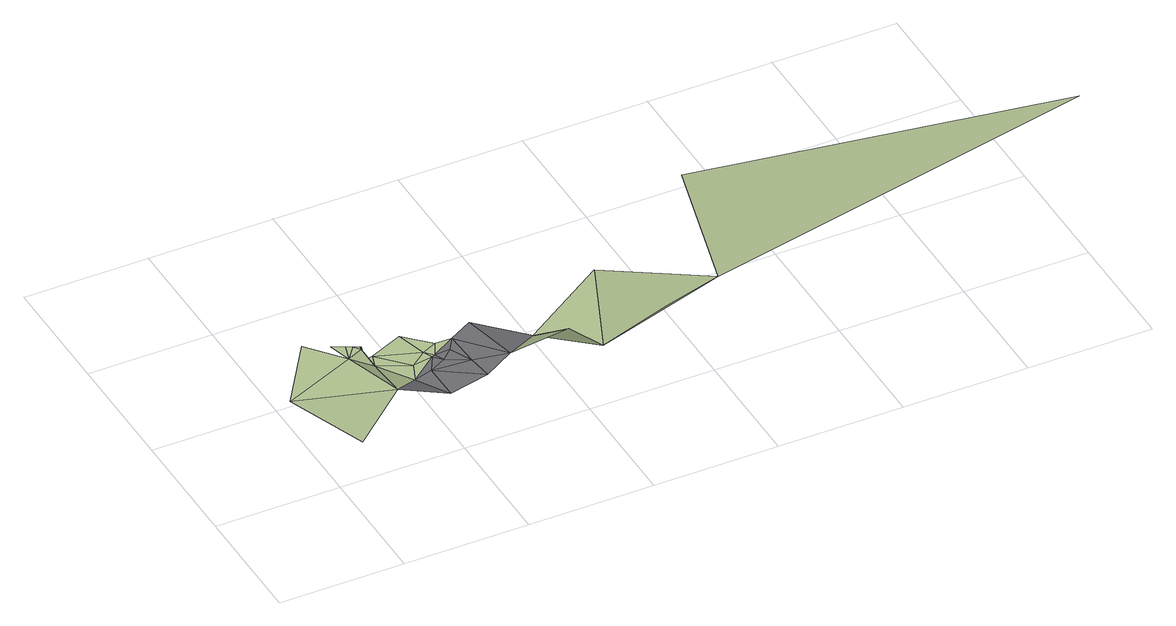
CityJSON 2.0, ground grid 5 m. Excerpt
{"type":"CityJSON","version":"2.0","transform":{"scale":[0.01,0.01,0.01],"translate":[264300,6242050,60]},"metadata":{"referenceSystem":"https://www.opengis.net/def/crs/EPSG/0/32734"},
"CityObjects":{
"terrain1":{"type":"TINRelief","geometry":[{"type":"CompositeSurface","lod":"1","boundaries":[[[0,1,2]],[[3,1,4]],[[0,4,1]],[[4,5,6]],[[4,0,7]],[[4,8,5]],[[9,8,4]],[[4,7,9]],[[10,8,9]],[[10,9,11]],[[12,7,0]],[[13,11,9]],[[9,7,13]],[[14,13,7]],[[7,15,14]],[[7,12,15]],[[15,16,14]],[[15,12,17]],[[14,16,18]],[[15,17,16]],[[17,19,16]],[[18,16,20]],[[16,19,20]],[[21,20,19]],[[22,23,24]],[[25,24,23]],[[26,24,25]],[[25,27,28]],[[25,28,26]],[[29,28,30]]]}]},
"road1":{"type":"Road","attributes":{"highway":"tertiary","name":"Upper Roodebloem Road","surface":"asphalt","lanes":1,"width":2.2,"oneway":"yes"},"geometry":[{"type":"MultiSurface","lod":"1","boundaries":[[[12,0,31]],[[12,31,32]],[[17,12,32]],[[33,32,31]],[[32,34,17]],[[19,17,34]],[[32,35,34]],[[32,33,35]],[[36,19,34]],[[35,36,34]],[[21,19,36]],[[35,21,36]],[[33,22,35]],[[21,35,22]],[[37,21,22]],[[37,22,24]]]}]}
},
"vertices":[
[378,288,110],[5,400,110],[146,108,80],[189,667,110],[304,526,110],[325,594,110],[280,618,110],[403,517,50],[348,581,110],[369,556,110],[371,569,110],[376,568,110],[494,378,50],[385,565,50],[421,570,50],[527,455,50],[594,507,50],[610,468,50],[560,629,50],[623,477,50],[654,536,50],[721,532,50],[869,364,50],[1001,164,250],[999,438,30],[1195,275,30],[1367,681,30],[1375,125,250],[1731,421,50],[1915,1064,0],[2992,58,670],
[572,249,50],[570,400,50],[739,289,50],[640,438,50],[728,389,50],[686,480,50],[819,588,50]
]}
